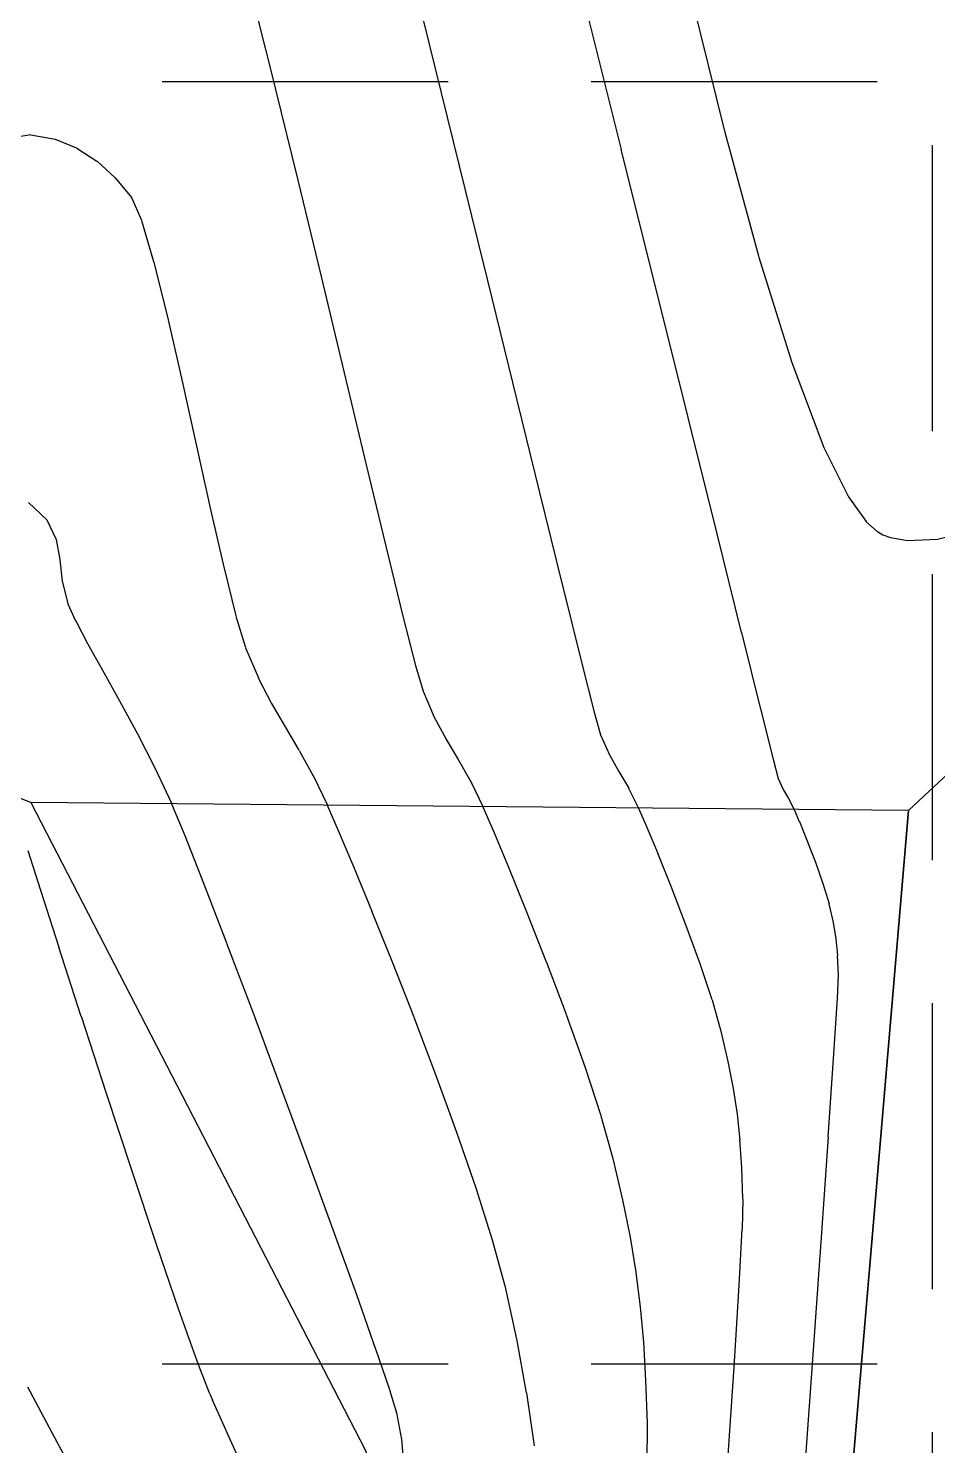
# Model space of a CAD drawing. Extents: x 5513 to 6525, y 3862 to 5479.
# Drawn here: x 6001.26 to 6019.13, y 4416.73 to 4444.61 of the extents above; entities that cross this region are included whole.
import ezdxf

# ---------------------------------------------------------------- set-up
doc = ezdxf.new("R2010")
doc.units = 0
doc.header["$LTSCALE"] = 50
doc.header["$MEASUREMENT"] = 0
doc.linetypes.add('HIDDEN', pattern=[0.375, 0.25, -0.125])
for name, color, linetype in [('CONT-MJR', 6, 'Continuous'), ('CONT-MNR', 14, 'Continuous'), ('GRID', 254, 'HIDDEN'), ('SRF-FLT', 7, 'Continuous'), ('v-topo-bndy', 140, 'Continuous'), ('v-topo-break', 150, 'Continuous')]:
    doc.layers.add(name, color=color, linetype=linetype)

msp = doc.modelspace()

# ---------------------------------------------------------------- linework, layer by layer
at = {"layer": 'CONT-MJR', "color": 42, "elevation": 700}
for points in [[(6000.867, 4442.45), (6001.306, 4442.517)], [(6002.964, 4441.669), (6003.286, 4441.277)], [(6003.985, 4438.96), (6004.269, 4437.726)], [(6004.269, 4437.726), (6004.558, 4436.421)], [(6005.105, 4433.987), (6005.338, 4433.05)], [(6006.855, 4429.909), (6007.136, 4429.326)], [(6007.649, 4428.12), (6008.009, 4427.246)], [(6008.835, 4425.162), (6009.264, 4424.032)], [(6010.053, 4421.801), (6010.375, 4420.781)], [(6010.623, 4419.879), (6010.856, 4418.829)]]:
    msp.add_lwpolyline(points, dxfattribs=at)
at = {"layer": 'CONT-MJR', "color": 42, "extrusion": (0.182876, 0.983136, 0), "elevation": 5465.091}
msp.add_lwpolyline([(-5087.672, 700), (-5088.155, 700)], dxfattribs=at)
at = {"layer": 'CONT-MJR', "color": 42, "extrusion": (-0.377279, -0.9261, 0), "elevation": -6378.476}
msp.add_lwpolyline([(3882.214, 700), (3882.681, 700)], dxfattribs=at)
at = {"layer": 'CONT-MJR', "color": 42, "extrusion": (-0.545477, -0.838126, 0), "elevation": -6997.235}
msp.add_lwpolyline([(2607.465, 700), (2607.934, 700)], dxfattribs=at)
at = {"layer": 'CONT-MJR', "color": 42, "extrusion": (0.676499, 0.736443, 0), "elevation": 7332.037}
msp.add_lwpolyline([(-1415.574, 700), (-1416.058, 700)], dxfattribs=at)
at = {"layer": 'CONT-MJR', "color": 42, "extrusion": (0.91597, 0.401246, 0), "elevation": 7280.877}
msp.add_lwpolyline([(1659.283, 700), (1658.797, 700)], dxfattribs=at)
at = {"layer": 'CONT-MJR', "color": 42, "extrusion": (0.959305, 0.282372, 0), "elevation": 7013.137}
msp.add_lwpolyline([(2564.894, 700), (2564.055, 700)], dxfattribs=at)
at = {"layer": 'CONT-MJR', "color": 42, "extrusion": (0.970226, 0.242201, 0), "elevation": 6900.343}
msp.add_lwpolyline([(2853.724, 700), (2852.623, 700)], dxfattribs=at)
at = {"layer": 'CONT-MJR', "color": 42, "extrusion": (0.976402, 0.21596, 0), "elevation": 6820.953}
msp.add_lwpolyline([(3034.988, 700), (3033.679, 700)], dxfattribs=at)
at = {"layer": 'CONT-MJR', "color": 42, "extrusion": (0.974914, 0.222583, 0), "elevation": 6841.389}
msp.add_lwpolyline([(2987.306, 700), (2986.12, 700)], dxfattribs=at)
at = {"layer": 'CONT-MJR', "color": 42, "extrusion": (0.95643, 0.291961, 0), "elevation": 7037.965}
msp.add_lwpolyline([(2486.577, 700), (2485.927, 700)], dxfattribs=at)
at = {"layer": 'CONT-MJR', "color": 42, "extrusion": (0.920455, 0.390849, 0), "elevation": 7260.227}
msp.add_lwpolyline([(1732.592, 700), (1731.949, 700)], dxfattribs=at)
at = {"layer": 'CONT-MJR', "color": 42, "extrusion": (0.889543, 0.456851, 0), "elevation": 7367.089}
msp.add_lwpolyline([(1198.563, 700), (1197.995, 700)], dxfattribs=at)
at = {"layer": 'CONT-MJR', "color": 42, "extrusion": (0.865829, 0.500339, 0), "elevation": 7417.374}
msp.add_lwpolyline([(831.72, 700), (831.187, 700)], dxfattribs=at)
at = {"layer": 'CONT-MJR', "color": 42, "extrusion": (0.860179, 0.509993, 0), "elevation": 7426.207}
msp.add_lwpolyline([(748.166, 700), (747.631, 700)], dxfattribs=at)
at = {"layer": 'CONT-MJR', "color": 42, "extrusion": (0.874615, 0.484818, 0), "elevation": 7401.386}
msp.add_lwpolyline([(962.802, 700), (962.23, 700)], dxfattribs=at)
at = {"layer": 'CONT-MJR', "color": 42, "extrusion": (0.917825, 0.396984, 0), "elevation": 7271.874}
msp.add_lwpolyline([(1680.611, 700), (1680.067, 700)], dxfattribs=at)
at = {"layer": 'CONT-MJR', "color": 42, "extrusion": (0.921724, 0.387846, 0), "elevation": 7254.824}
msp.add_lwpolyline([(1752.231, 700), (1751.464, 700)], dxfattribs=at)
at = {"layer": 'CONT-MJR', "color": 42, "extrusion": (0.927846, 0.372963, 0), "elevation": 7225.706}
msp.add_lwpolyline([(1867.041, 700), (1865.964, 700)], dxfattribs=at)
at = {"layer": 'CONT-MJR', "color": 42, "extrusion": (0.931175, 0.364572, 0), "elevation": 7208.568}
msp.add_lwpolyline([(1931.116, 700), (1929.95, 700)], dxfattribs=at)
at = {"layer": 'CONT-MJR', "color": 42, "extrusion": (0.939773, 0.3418, 0), "elevation": 7159.476}
msp.add_lwpolyline([(2103.618, 700), (2102.412, 700)], dxfattribs=at)
at = {"layer": 'CONT-MJR', "color": 42, "extrusion": (0.945743, 0.324916, 0), "elevation": 7120.679}
msp.add_lwpolyline([(2230.283, 700), (2229.123, 700)], dxfattribs=at)
at = {"layer": 'CONT-MJR', "color": 42, "extrusion": (0.964298, 0.26482, 0), "elevation": 6966.504}
msp.add_lwpolyline([(2671.28, 700), (2670.345, 700)], dxfattribs=at)
at = {"layer": 'CONT-MJR', "color": 42, "extrusion": (0.983836, 0.179073, 0), "elevation": 6704.987}
msp.add_lwpolyline([(3271.022, 700), (3269.947, 700)], dxfattribs=at)
at = {"layer": 'CONT-MJR', "color": 42, "extrusion": (0.989025, 0.147751, 0), "elevation": 6597.805}
msp.add_lwpolyline([(3481.146, 700), (3480.095, 700)], dxfattribs=at)
at = {"layer": 'CONT-MNR', "color": 42, "extrusion": (0.970826, 0.239784, 0), "elevation": 6904.727}
msp.add_lwpolyline([(2873.428, 704), (2870.665, 704)], dxfattribs=at)
at = {"layer": 'CONT-MNR', "color": 42, "extrusion": (0.969898, 0.243512, 0), "elevation": 6907.343}
msp.add_lwpolyline([(2848.728, 701), (2847.09, 701)], dxfattribs=at)
at = {"layer": 'CONT-MNR', "color": 42, "extrusion": (0.970236, 0.242162, 0), "elevation": 6909.678}
msp.add_lwpolyline([(2856.802, 703), (2853.906, 703)], dxfattribs=at)
at = {"layer": 'CONT-MNR', "color": 42, "extrusion": (0.970787, 0.239943, 0), "elevation": 6899.969}
msp.add_lwpolyline([(2873.131, 702), (2870.642, 702)], dxfattribs=at)
at = {"layer": 'CONT-MNR', "color": 42}
for points, elevation in [([(6006.118, 4443.406), (6006.555, 4441.619)], 701), ([(6009.609, 4442.381), (6010.205, 4439.963)], 702), ([(6015.613, 4440.129), (6016.265, 4438.035)], 704), ([(6013.587, 4439.502), (6014.221, 4436.954)], 703), ([(6016.265, 4438.035), (6016.897, 4436.365)], 704), ([(6007.466, 4437.831), (6007.899, 4436.021)], 701), ([(6007.899, 4436.021), (6008.291, 4434.395)], 701), ([(6017.381, 4435.394), (6017.728, 4434.907)], 704), ([(6014.791, 4434.667), (6015.274, 4432.727)], 703), ([(6017.95, 4434.708), (6018.058, 4434.648)], 704), ([(6018.058, 4434.648), (6018.207, 4434.595)], 704), ([(6018.207, 4434.595), (6018.544, 4434.537)], 704), ([(6019.135, 4434.563), (6020.067, 4434.789)], 704), ([(6008.291, 4434.395), (6008.622, 4433.047)], 701), ([(6008.622, 4433.047), (6008.87, 4432.074)], 701), ([(6008.87, 4432.074), (6009.018, 4431.57)], 701), ([(6009.018, 4431.57), (6009.239, 4431.059)], 701), ([(6015.651, 4431.221), (6015.899, 4430.234)], 703), ([(6015.899, 4430.234), (6015.999, 4429.855)], 703), ([(6015.999, 4429.855), (6016.099, 4429.639)], 703), ([(6013.06, 4429.662), (6013.255, 4429.272)], 702), ([(6016.099, 4429.639), (6016.205, 4429.458)], 703), ([(6010.195, 4429.299), (6010.403, 4428.817)], 701), ([(6016.416, 4429.008), (6016.565, 4428.64)], 703), ([(6001.248, 4428.439), (6001.494, 4427.66)], 698), ([(6010.698, 4428.11), (6011.053, 4427.234)], 701), ([(6013.903, 4427.702), (6014.187, 4426.965)], 702), ([(6011.053, 4427.234), (6011.44, 4426.25)], 701), ([(6014.187, 4426.965), (6014.461, 4426.213)], 702), ([(6017.134, 4426.697), (6017.165, 4426.37)], 703), ([(6014.699, 4425.502), (6014.874, 4424.886)], 702), ([(6002.293, 4425.178), (6002.781, 4423.683)], 698), ([(6005.662, 4425.277), (6006.197, 4423.841)], 699), ([(6011.83, 4425.214), (6012.197, 4424.186)], 701), ([(6017.088, 4424.435), (6016.979, 4422.806)], 703), ([(6012.513, 4423.222), (6012.748, 4422.382)], 701), ([(6015.192, 4423.249), (6015.244, 4422.742)], 702), ([(6012.748, 4422.382), (6012.939, 4421.566)], 701), ([(6007.247, 4420.982), (6007.706, 4419.706)], 699), ([(6015.287, 4420.991), (6015.229, 4419.891)], 702), ([(6003.773, 4420.695), (6004.212, 4419.41)], 698), ([(6016.836, 4420.739), (6016.668, 4418.335)], 703), ([(6013.204, 4420.14), (6013.289, 4419.463)], 701), ([(6007.706, 4419.706), (6008.085, 4418.631)], 699), ([(6013.35, 4418.765), (6013.393, 4418.014)], 701), ([(6015.135, 4418.377), (6015.013, 4416.545)], 702), ([(6013.393, 4418.014), (6013.423, 4417.175)], 701), ([(6013.423, 4417.175), (6013.418, 4416.365)], 701), ([(6005.185, 4416.93), (6005.44, 4416.37)], 698), ([(6008.594, 4416.853), (6008.635, 4416.387)], 699)]:
    msp.add_lwpolyline(points, dxfattribs=dict(at, elevation=elevation))
at = {"layer": 'CONT-MNR', "color": 42, "extrusion": (0.964824, 0.262897, 0), "elevation": 6971.303}
msp.add_lwpolyline([(2704.978, 704), (2702.457, 704)], dxfattribs=at)
at = {"layer": 'CONT-MNR', "color": 42, "extrusion": (0.970326, 0.241801, 0), "elevation": 6908.614}
msp.add_lwpolyline([(2856.479, 703), (2853.674, 703)], dxfattribs=at)
at = {"layer": 'CONT-MNR', "color": 42, "extrusion": (0.972103, 0.234554, 0), "elevation": 6880.791}
msp.add_lwpolyline([(2908.849, 701), (2906.905, 701)], dxfattribs=at)
at = {"layer": 'CONT-MNR', "color": 42, "extrusion": (0.971095, 0.238693, 0), "elevation": 6896.268}
msp.add_lwpolyline([(2877.035, 702), (2874.64, 702)], dxfattribs=at)
at = {"layer": 'CONT-MNR', "color": 42, "extrusion": (0.97248, 0.232987, 0), "elevation": 6876.098}
msp.add_lwpolyline([(2917.989, 701), (2916.038, 701)], dxfattribs=at)
at = {"layer": 'CONT-MNR', "color": 42, "extrusion": (0.971066, 0.23881, 0), "elevation": 6896.614}
msp.add_lwpolyline([(2873.809, 702), (2871.607, 702)], dxfattribs=at)
at = {"layer": 'CONT-MNR', "color": 42, "extrusion": (0.970382, 0.241576, 0), "elevation": 6907.954}
msp.add_lwpolyline([(2852.646, 703), (2850.289, 703)], dxfattribs=at)
at = {"layer": 'CONT-MNR', "color": 42, "extrusion": (0.89517, 0.445726, 0), "elevation": 7363.546}
msp.add_lwpolyline([(1289.413, 704), (1288.327, 704)], dxfattribs=at)
at = {"layer": 'CONT-MNR', "color": 42, "extrusion": (0.970873, 0.239595, 0), "elevation": 6898.933}
msp.add_lwpolyline([(2866.031, 702), (2864.119, 702)], dxfattribs=at)
at = {"layer": 'CONT-MNR', "color": 42, "extrusion": (0.689532, 0.724255, 0), "elevation": 7350.335}
msp.add_lwpolyline([(-1288.173, 699), (-1288.671, 699)], dxfattribs=at)
at = {"layer": 'CONT-MNR', "color": 42, "extrusion": (0.897887, 0.440227, 0), "elevation": 7341.151}
msp.add_lwpolyline([(1339.999, 699), (1339.57, 699)], dxfattribs=at)
at = {"layer": 'CONT-MNR', "color": 42, "extrusion": (-0.667201, -0.744878, 0), "elevation": -7318.497}
msp.add_lwpolyline([(1523.496, 704), (1523.794, 704)], dxfattribs=at)
at = {"layer": 'CONT-MNR', "color": 42, "extrusion": (0.984691, 0.174312, 0), "elevation": 6682.918}
msp.add_lwpolyline([(3320.476, 699), (3320.074, 699)], dxfattribs=at)
at = {"layer": 'CONT-MNR', "color": 42, "extrusion": (0.044551, -0.999007, 0), "elevation": -4162.001}
msp.add_lwpolyline([(6210.131, 704), (6210.723, 704)], dxfattribs=at)
at = {"layer": 'CONT-MNR', "color": 42, "extrusion": (0.994186, 0.107672, 0), "elevation": 6444.421}
msp.add_lwpolyline([(3762.143, 699), (3761.722, 699)], dxfattribs=at)
at = {"layer": 'CONT-MNR', "color": 42, "extrusion": (0.969557, 0.244868, 0), "elevation": 6904.882}
msp.add_lwpolyline([(2829.084, 699), (2828.617, 699)], dxfattribs=at)
at = {"layer": 'CONT-MNR', "color": 42, "extrusion": (0.970382, 0.241578, 0), "elevation": 6904.77}
msp.add_lwpolyline([(2850.02, 702), (2848.495, 702)], dxfattribs=at)
at = {"layer": 'CONT-MNR', "color": 42, "extrusion": (0.910171, 0.414232, 0), "elevation": 7299.291}
msp.add_lwpolyline([(1548.814, 699), (1548.449, 699)], dxfattribs=at)
at = {"layer": 'CONT-MNR', "color": 42, "extrusion": (0.884067, 0.467361, 0), "elevation": 7378.123}
msp.add_lwpolyline([(1113.838, 699), (1113.338, 699)], dxfattribs=at)
at = {"layer": 'CONT-MNR', "color": 42, "extrusion": (0.970161, 0.242462, 0), "elevation": 6910.553}
msp.add_lwpolyline([(2841.98, 703), (2840.427, 703)], dxfattribs=at)
at = {"layer": 'CONT-MNR', "color": 42, "extrusion": (0.874693, 0.484677, 0), "elevation": 7398.614}
msp.add_lwpolyline([(967.851, 699), (967.245, 699)], dxfattribs=at)
at = {"layer": 'CONT-MNR', "color": 42, "extrusion": (0.969106, 0.246645, 0), "elevation": 6919.56}
msp.add_lwpolyline([(2812.377, 702), (2811.336, 702)], dxfattribs=at)
at = {"layer": 'CONT-MNR', "color": 42, "extrusion": (0.874182, 0.485598, 0), "elevation": 7399.628}
msp.add_lwpolyline([(959.454, 699), (958.766, 699)], dxfattribs=at)
at = {"layer": 'CONT-MNR', "color": 42, "extrusion": (0.879659, 0.475605, 0), "elevation": 7388.223}
msp.add_lwpolyline([(1043.023, 699), (1042.283, 699)], dxfattribs=at)
at = {"layer": 'CONT-MNR', "color": 42, "extrusion": (0.881425, 0.472323, 0), "elevation": 7389.588}
msp.add_lwpolyline([(1067.346, 701), (1066.858, 701)], dxfattribs=at)
at = {"layer": 'CONT-MNR', "color": 42, "extrusion": (0.963511, 0.267671, 0), "elevation": 6979.086}
msp.add_lwpolyline([(2660.127, 702), (2659.667, 702)], dxfattribs=at)
at = {"layer": 'CONT-MNR', "color": 42, "extrusion": (0.890124, 0.455718, 0), "elevation": 7362.936}
msp.add_lwpolyline([(1208.042, 699), (1207.275, 699)], dxfattribs=at)
at = {"layer": 'CONT-MNR', "color": 42, "extrusion": (0.913343, 0.40719, 0), "elevation": 7295.628}
msp.add_lwpolyline([(1598.526, 702), (1598.093, 702)], dxfattribs=at)
at = {"layer": 'CONT-MNR', "color": 42, "extrusion": (0.860733, 0.509057, 0), "elevation": 7427.99}
msp.add_lwpolyline([(754.428, 701), (753.962, 701)], dxfattribs=at)
at = {"layer": 'CONT-MNR', "color": 42, "extrusion": (0.868885, 0.495014, 0), "elevation": 7414.769}
msp.add_lwpolyline([(874.471, 701), (873.981, 701)], dxfattribs=at)
at = {"layer": 'CONT-MNR', "color": 42, "extrusion": (0.871432, 0.490516, 0), "elevation": 7412.788}
msp.add_lwpolyline([(911.405, 702), (911.028, 702)], dxfattribs=at)
at = {"layer": 'CONT-MNR', "color": 42, "extrusion": (0.905437, 0.424481, 0), "elevation": 7316.488}
msp.add_lwpolyline([(1462.65, 699), (1461.884, 699)], dxfattribs=at)
at = {"layer": 'CONT-MNR', "color": 42, "extrusion": (0.863179, 0.504897, 0), "elevation": 7426.874}
msp.add_lwpolyline([(787.993, 702), (787.615, 702)], dxfattribs=at)
at = {"layer": 'CONT-MNR', "color": 42, "extrusion": (0.89837, 0.439239, 0), "elevation": 7344.901}
msp.add_lwpolyline([(1339.8, 701), (1339.24, 701)], dxfattribs=at)
at = {"layer": 'CONT-MNR', "color": 42, "extrusion": (0.923354, 0.383949, 0), "elevation": 7244.535}
msp.add_lwpolyline([(1784.605, 699), (1783.931, 699)], dxfattribs=at)
at = {"layer": 'CONT-MNR', "color": 42, "extrusion": (0.88896, 0.457984, 0), "elevation": 7376.789}
msp.add_lwpolyline([(1182.286, 703), (1182.047, 703)], dxfattribs=at)
at = {"layer": 'CONT-MNR', "color": 42, "extrusion": (0.918867, 0.394568, 0), "elevation": 7273.029}
msp.add_lwpolyline([(1697.272, 702), (1696.879, 702)], dxfattribs=at)
at = {"layer": 'CONT-MNR', "color": 42, "extrusion": (0.920117, 0.391644, 0), "elevation": 7270.399}
msp.add_lwpolyline([(1719.171, 703), (1718.913, 703)], dxfattribs=at)
at = {"layer": 'CONT-MNR', "color": 42, "extrusion": (0.930432, 0.366463, 0), "elevation": 7209.596}
msp.add_lwpolyline([(1920.267, 699), (1919.261, 699)], dxfattribs=at)
at = {"layer": 'CONT-MNR', "color": 42, "extrusion": (0.922942, 0.38494, 0), "elevation": 7252.08}
msp.add_lwpolyline([(1773.894, 701), (1773.127, 701)], dxfattribs=at)
at = {"layer": 'CONT-MNR', "color": 42, "extrusion": (0.923781, 0.382922, 0), "elevation": 7251}
msp.add_lwpolyline([(1788.672, 702), (1788.085, 702)], dxfattribs=at)
at = {"layer": 'CONT-MNR', "color": 42, "extrusion": (0.933163, 0.359454, 0), "elevation": 7206.327}
msp.add_lwpolyline([(1969.964, 703), (1969.498, 703)], dxfattribs=at)
at = {"layer": 'CONT-MNR', "color": 42, "extrusion": (0.928115, 0.372294, 0), "elevation": 7229.998}
msp.add_lwpolyline([(1871.197, 702), (1870.478, 702)], dxfattribs=at)
at = {"layer": 'CONT-MNR', "color": 42, "extrusion": (0.942737, 0.333537, 0), "elevation": 7149.166}
msp.add_lwpolyline([(2167.833, 703), (2167.368, 703)], dxfattribs=at)
at = {"layer": 'CONT-MNR', "color": 42, "extrusion": (0.9524, 0.304851, 0), "elevation": 7065.601}
msp.add_lwpolyline([(2387.339, 698), (2386.162, 698)], dxfattribs=at)
at = {"layer": 'CONT-MNR', "color": 42, "extrusion": (0.933595, 0.35833, 0), "elevation": 7192.573}
msp.add_lwpolyline([(1982.102, 699), (1980.842, 699)], dxfattribs=at)
at = {"layer": 'CONT-MNR', "color": 42, "extrusion": (0.958756, 0.284232, 0), "elevation": 7027.237}
msp.add_lwpolyline([(2534.956, 703), (2534.562, 703)], dxfattribs=at)
at = {"layer": 'CONT-MNR', "color": 42, "extrusion": (0.975953, 0.217983, 0), "elevation": 6837.401}
msp.add_lwpolyline([(3009.321, 703), (3008.943, 703)], dxfattribs=at)
at = {"layer": 'CONT-MNR', "color": 42, "extrusion": (0.987272, 0.159042, 0), "elevation": 6644.578}
msp.add_lwpolyline([(3413.704, 703), (3413.376, 703)], dxfattribs=at)
at = {"layer": 'CONT-MNR', "color": 42, "extrusion": (0.951503, 0.30764, 0), "elevation": 7072.559}
msp.add_lwpolyline([(2365.457, 698), (2364.027, 698)], dxfattribs=at)
at = {"layer": 'CONT-MNR', "color": 42, "extrusion": (0.935515, 0.353288, 0), "elevation": 7181.782}
msp.add_lwpolyline([(2019.617, 699), (2018.182, 699)], dxfattribs=at)
at = {"layer": 'CONT-MNR', "color": 42, "extrusion": (0.935616, 0.353019, 0), "elevation": 7186.95}
msp.add_lwpolyline([(2019.121, 701), (2018.015, 701)], dxfattribs=at)
at = {"layer": 'CONT-MNR', "color": 42, "extrusion": (0.999062, 0.0433, 0), "elevation": 6203.181}
msp.add_lwpolyline([(4161.678, 703), (4161.299, 703)], dxfattribs=at)
at = {"layer": 'CONT-MNR', "color": 42, "extrusion": (0.948355, 0.317211, 0), "elevation": 7107.887}
msp.add_lwpolyline([(2289.771, 702), (2289.021, 702)], dxfattribs=at)
at = {"layer": 'CONT-MNR', "color": 42, "extrusion": (0.998794, -0.049096, 0), "elevation": 5792.627}
msp.add_lwpolyline([(4716.072, 703), (4715.61, 703)], dxfattribs=at)
at = {"layer": 'CONT-MNR', "color": 42, "extrusion": (0.997973, -0.063636, 0), "elevation": 5723.339}
msp.add_lwpolyline([(4799.469, 703), (4798.372, 703)], dxfattribs=at)
at = {"layer": 'CONT-MNR', "color": 42, "extrusion": (0.974193, 0.225718, 0), "elevation": 6858.422}
msp.add_lwpolyline([(2953.027, 702), (2952.413, 702)], dxfattribs=at)
at = {"layer": 'CONT-MNR', "color": 42, "extrusion": (0.981559, 0.19116, 0), "elevation": 6749.836}
msp.add_lwpolyline([(3192.869, 702), (3192.325, 702)], dxfattribs=at)
at = {"layer": 'CONT-MNR', "color": 42, "extrusion": (0.950412, 0.310994, 0), "elevation": 7089.958}
msp.add_lwpolyline([(2335.043, 701), (2334.03, 701)], dxfattribs=at)
at = {"layer": 'CONT-MNR', "color": 42, "extrusion": (0.938165, 0.346189, 0), "elevation": 7166.287}
msp.add_lwpolyline([(2071.014, 699), (2069.462, 699)], dxfattribs=at)
at = {"layer": 'CONT-MNR', "color": 42, "extrusion": (0.989048, 0.147594, 0), "elevation": 6602.159}
msp.add_lwpolyline([(3487.51, 702), (3487, 702)], dxfattribs=at)
at = {"layer": 'CONT-MNR', "color": 42, "extrusion": (0.949672, 0.313245, 0), "elevation": 7086.371}
msp.add_lwpolyline([(2320.711, 698), (2319.101, 698)], dxfattribs=at)
at = {"layer": 'CONT-MNR', "color": 42, "extrusion": (0.997969, 0.063707, 0), "elevation": 6284.783}
msp.add_lwpolyline([(4030.548, 702), (4030.002, 702)], dxfattribs=at)
at = {"layer": 'CONT-MNR', "color": 42, "extrusion": (0.99763, -0.068814, 0), "elevation": 5698.367}
msp.add_lwpolyline([(4826.372, 703), (4824.3, 703)], dxfattribs=at)
at = {"layer": 'CONT-MNR', "color": 42, "extrusion": (0.939414, 0.342785, 0), "elevation": 7158.737}
msp.add_lwpolyline([(2095.431, 699), (2093.938, 699)], dxfattribs=at)
at = {"layer": 'CONT-MNR', "color": 42, "extrusion": (0.948347, 0.317234, 0), "elevation": 7096.057}
msp.add_lwpolyline([(2289.291, 698), (2287.753, 698)], dxfattribs=at)
at = {"layer": 'CONT-MNR', "color": 42, "extrusion": (0.999291, 0.037659, 0), "elevation": 6177.546}
msp.add_lwpolyline([(4192.534, 702), (4191.919, 702)], dxfattribs=at)
at = {"layer": 'CONT-MNR', "color": 42, "extrusion": (0.979898, 0.1995, 0), "elevation": 6774.168}
msp.add_lwpolyline([(3133.103, 701), (3132.352, 701)], dxfattribs=at)
at = {"layer": 'CONT-MNR', "color": 42, "extrusion": (0.999673, -0.02559, 0), "elevation": 5900.186}
msp.add_lwpolyline([(4574.064, 702), (4573.472, 702)], dxfattribs=at)
at = {"layer": 'CONT-MNR', "color": 42, "extrusion": (0.986489, 0.163825, 0), "elevation": 6656.091}
msp.add_lwpolyline([(3376.008, 701), (3375.309, 701)], dxfattribs=at)
at = {"layer": 'CONT-MNR', "color": 42, "extrusion": (0.998081, -0.061924, 0), "elevation": 5729.987}
msp.add_lwpolyline([(4783.896, 702), (4782.379, 702)], dxfattribs=at)
at = {"layer": 'CONT-MNR', "color": 42, "extrusion": (0.942447, 0.334354, 0), "elevation": 7136.303}
msp.add_lwpolyline([(2157.527, 698), (2156.456, 698)], dxfattribs=at)
at = {"layer": 'CONT-MNR', "color": 42, "extrusion": (0.996194, 0.087164, 0), "elevation": 6375.619}
msp.add_lwpolyline([(3878.502, 701), (3877.802, 701)], dxfattribs=at)
at = {"layer": 'CONT-MNR', "color": 42, "extrusion": (0.946673, 0.322195, 0), "elevation": 7111.354}
msp.add_lwpolyline([(2247.228, 699), (2246.382, 699)], dxfattribs=at)
at = {"layer": 'CONT-MNR', "color": 42, "extrusion": (0.932265, 0.361776, 0), "elevation": 7196.322}
msp.add_lwpolyline([(1946.812, 698), (1946.136, 698)], dxfattribs=at)
at = {"layer": 'CONT-MNR', "color": 42, "extrusion": (0.997521, -0.070366, 0), "elevation": 5690.853}
msp.add_lwpolyline([(4830.752, 703), (4828.1, 703)], dxfattribs=at)
at = {"layer": 'CONT-MNR', "color": 42, "extrusion": (0.881216, 0.472715, 0), "elevation": 7376.784}
msp.add_lwpolyline([(1056.237, 697), (1055, 697)], dxfattribs=at)
at = {"layer": 'CONT-MNR', "color": 42, "extrusion": (0.916701, 0.399574, 0), "elevation": 7269.846}
msp.add_lwpolyline([(1650.403, 698), (1650.253, 698)], dxfattribs=at)
at = {"layer": 'CONT-MNR', "color": 42, "extrusion": (0.916114, 0.400918, 0), "elevation": 7272.258}
msp.add_lwpolyline([(1639.594, 698), (1639.291, 698)], dxfattribs=at)
at = {"layer": 'CONT-MNR', "color": 42, "extrusion": (0.956261, 0.292513, 0), "elevation": 7037.835}
msp.add_lwpolyline([(2467.076, 699), (2466.601, 699)], dxfattribs=at)
at = {"layer": 'CONT-MNR', "color": 42, "extrusion": (0.914273, 0.405099, 0), "elevation": 7279.671}
msp.add_lwpolyline([(1606.051, 698), (1605.587, 698)], dxfattribs=at)
at = {"layer": 'CONT-MNR', "color": 42, "extrusion": (0.983054, 0.183317, 0), "elevation": 6716.455}
msp.add_lwpolyline([(3241.06, 699), (3240.529, 699)], dxfattribs=at)
at = {"layer": 'CONT-MNR', "color": 42, "extrusion": (0.877943, 0.478766, 0), "elevation": 7383.867}
msp.add_lwpolyline([(1004.225, 697), (1002.861, 697)], dxfattribs=at)
at = {"layer": 'GRID', "color": 253, "linetype": 'HIDDEN', "ltscale": 0.45}
for p, q in [((6019.037, 3989.499), (6019.037, 5452.432)), ((5539.823, 4443.56), (6498.252, 4443.56)), ((5539.823, 4418.338), (6498.252, 4418.338))]:
    msp.add_line(p, q, dxfattribs=at)
at = {"layer": 'SRF-FLT', "color": 7}
msp.add_polyline3d([(5957.94, 4450.63, 705.456), (5922.513, 4412.647, 707.235), (5897.781, 4374.02, 707.212), (5898.366, 4317.022, 705.555), (5909.985, 4300.813, 704.735), (5944.35, 4298.817, 703.436), (5985.055, 4352.052, 703.135), (6015.699, 4395.529, 703.426), (6018.559, 4429.225, 703.734), (6001.306, 4429.378, 698.095), (5991.521, 4433.165, 698.153), (5957.94, 4450.63, 705.456)], dxfattribs=at)
at = {"layer": 'v-topo-bndy', "color": 7}
msp.add_polyline3d([(6390.667, 4475.666, 705.189), (6336.589, 4474.242, 704.716), (6279.148, 4474.105, 704.564), (6227.638, 4472.982, 704.807), (6177.256, 4475.081, 704.021), (6116.655, 4473.822, 704.237), (6066.617, 4473.982, 704.569), (6018.559, 4429.225, 703.734), (6015.699, 4395.529, 703.426)], dxfattribs=at)
at = {"layer": 'v-topo-break', "color": 7}
for points in [[(5957.94, 4450.63, 705.456), (5922.513, 4412.647, 707.235), (5897.781, 4374.02, 707.212), (5898.366, 4317.022, 705.555), (5909.985, 4300.813, 704.735), (5944.35, 4298.817, 703.436), (5985.055, 4352.052, 703.135), (6015.699, 4395.529, 703.426), (6018.559, 4429.225, 703.734), (6001.306, 4429.378, 698.095), (5991.521, 4433.165, 698.153), (5957.94, 4450.63, 705.456)], [(6001.306, 4429.378, 698.095), (6007.881, 4416.649, 698.71), (6015.699, 4395.529, 703.426)]]:
    msp.add_polyline3d(points, dxfattribs=at)

doc.saveas('drawing.dxf')
